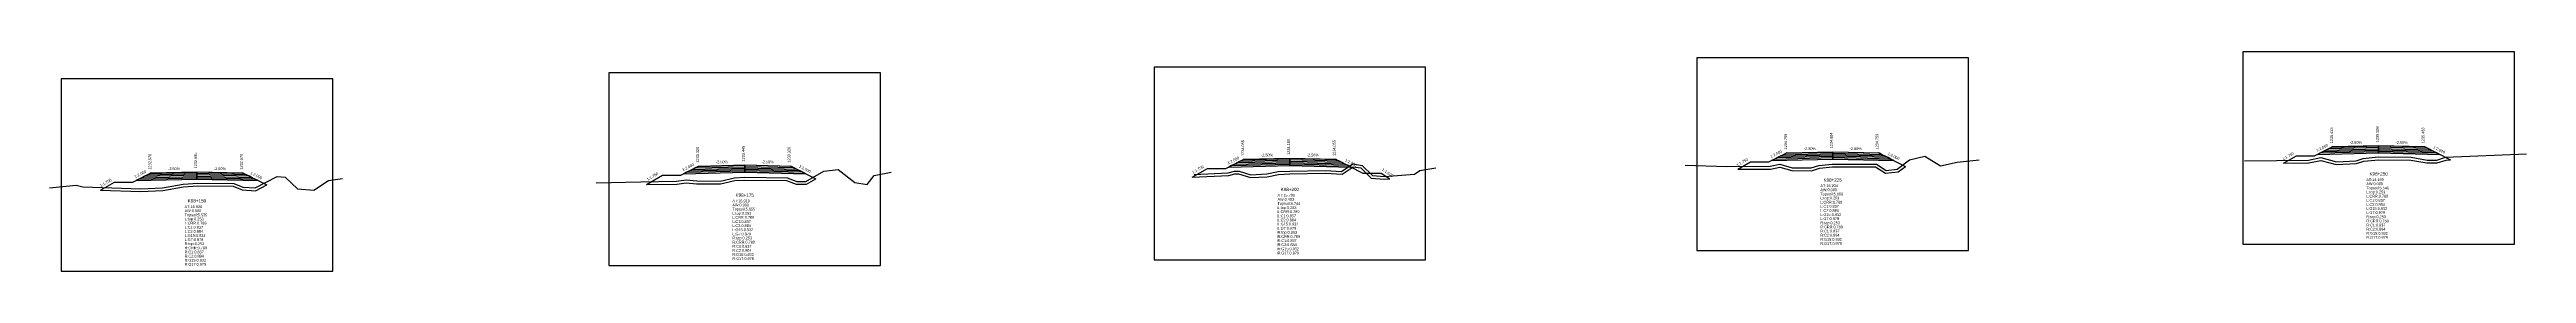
# Model space of a CAD drawing. Extents: x -7 to 78429, y 1189 to 1262.
# Drawn here: x 30285.7 to 30556.7, y 1221.8 to 1245.8 of the extents above; entities that cross this region are included whole.
import ezdxf
from ezdxf.enums import TextEntityAlignment as Align

# ---------------------------------------------------------------- set-up
doc = ezdxf.new("R2010")
doc.units = 0

msp = doc.modelspace()

# ---------------------------------------------------------------- linework, layer by layer
at = {"layer": 'A4_BORDER', "color": 7}
for points in [[(30406.546, 1223.084), (30436.246, 1223.084), (30436.246, 1244.084), (30406.546, 1244.084), (30406.546, 1223.084)], [(30465.927, 1224.125), (30495.627, 1224.125), (30495.627, 1245.125), (30465.927, 1245.125), (30465.927, 1224.125)], [(30525.654, 1224.783), (30555.354, 1224.783), (30555.354, 1245.783), (30525.654, 1245.783), (30525.654, 1224.783)], [(30286.988, 1221.843), (30316.688, 1221.843), (30316.688, 1242.843), (30286.988, 1242.843), (30286.988, 1221.843)], [(30346.91, 1222.467), (30376.61, 1222.467), (30376.61, 1243.467), (30346.91, 1243.467), (30346.91, 1222.467)]]:
    msp.add_lwpolyline(points, dxfattribs=at)
at = {"layer": 'CLEAR_GROUND', "color": 8}
for points in [[(30410.704, 1232.088), (30414.708, 1232.296), (30415.384, 1232.472), (30415.795, 1232.45), (30417.105, 1232.067), (30418.931, 1232.156), (30420.151, 1232.41), (30421.389, 1232.468), (30425.301, 1232.545), (30427.115, 1232.42), (30428.338, 1233.239), (30429.173, 1233.113), (30430.298, 1231.979), (30431.736, 1231.892), (30432.328, 1231.934)], [(30470.404, 1232.975), (30473.99, 1232.989), (30474.98, 1233.211), (30476.302, 1232.817), (30478.477, 1232.811), (30479.333, 1233.086), (30480.752, 1233.236), (30485.47, 1233.225), (30486.538, 1232.524), (30487.954, 1232.69), (30488.734, 1233.28)], [(30530.104, 1233.633), (30532.848, 1233.659), (30534.168, 1233.93), (30535.869, 1233.483), (30538.092, 1233.592), (30538.888, 1233.839), (30540.473, 1234.005), (30544.024, 1233.976), (30545.791, 1233.656), (30546.922, 1233.657), (30547.874, 1233.976), (30548.374, 1233.998)], [(30291.304, 1230.693), (30295.7, 1230.532), (30298.109, 1230.641), (30300.362, 1231.037), (30301.94, 1231.147), (30305.817, 1231.11), (30306.777, 1230.715), (30308.263, 1230.62), (30309.467, 1231.256)], [(30351.004, 1231.317), (30354.327, 1231.352), (30355.363, 1231.502), (30356.493, 1231.389), (30359.119, 1231.378), (30360.688, 1231.724), (30361.787, 1231.788), (30366.341, 1231.736), (30367.391, 1231.333), (30368.538, 1231.331), (30369.559, 1231.921)]]:
    msp.add_lwpolyline(points, dxfattribs=at)
at = {"layer": 'DESIGN_ROAD_TRIMMED', "color": 1}
for points in [[(30351.004, 1231.317), (30352.76, 1232.32), (30354.76, 1232.32), (30356.76, 1233.32), (30356.76, 1233.32), (30356.655, 1233.267), (30356.655, 1233.267), (30356.339, 1233.109), (30356.339, 1233.109), (30356.023, 1232.952), (30356.023, 1232.952), (30355.708, 1232.794), (30355.708, 1232.794), (30355.392, 1232.636), (30355.392, 1232.636), (30355.076, 1232.478), (30361.76, 1232.645), (30361.76, 1232.795), (30361.76, 1232.795), (30361.76, 1232.945), (30361.76, 1232.945), (30361.76, 1233.095), (30361.76, 1233.095), (30361.76, 1233.245), (30361.76, 1233.245), (30361.76, 1233.395), (30361.76, 1233.395), (30361.76, 1233.445), (30361.76, 1233.445), (30361.76, 1233.445), (30361.76, 1233.445), (30361.76, 1233.445), (30361.76, 1233.395), (30361.76, 1233.395), (30361.76, 1233.245), (30361.76, 1233.245), (30361.76, 1233.095), (30361.76, 1233.095), (30361.76, 1232.945), (30361.76, 1232.945), (30361.76, 1232.795), (30361.76, 1232.795), (30361.76, 1232.645), (30368.444, 1232.478), (30368.129, 1232.636), (30368.129, 1232.636), (30367.813, 1232.794), (30367.813, 1232.794), (30367.497, 1232.952), (30367.497, 1232.952), (30367.181, 1233.109), (30367.181, 1233.109), (30366.865, 1233.267), (30366.865, 1233.267), (30366.76, 1233.32), (30366.76, 1233.32), (30369.559, 1231.921)], [(30410.704, 1232.088), (30412.396, 1233.055), (30414.396, 1233.055), (30416.396, 1234.055), (30416.396, 1234.055), (30416.291, 1234.002), (30416.291, 1234.002), (30415.975, 1233.844), (30415.975, 1233.844), (30415.659, 1233.687), (30415.659, 1233.687), (30415.343, 1233.529), (30415.343, 1233.529), (30415.028, 1233.371), (30415.028, 1233.371), (30414.712, 1233.213), (30421.396, 1233.38), (30421.396, 1233.53), (30421.396, 1233.53), (30421.396, 1233.68), (30421.396, 1233.68), (30421.396, 1233.83), (30421.396, 1233.83), (30421.396, 1233.98), (30421.396, 1233.98), (30421.396, 1234.13), (30421.396, 1234.13), (30421.396, 1234.18), (30421.396, 1234.18), (30421.396, 1234.18), (30421.396, 1234.18), (30421.396, 1234.18), (30421.396, 1234.13), (30421.396, 1234.13), (30421.396, 1233.98), (30421.396, 1233.98), (30421.396, 1233.83), (30421.396, 1233.83), (30421.396, 1233.68), (30421.396, 1233.68), (30421.396, 1233.53), (30421.396, 1233.53), (30421.396, 1233.38), (30428.08, 1233.213), (30427.765, 1233.371), (30427.765, 1233.371), (30427.449, 1233.529), (30427.449, 1233.529), (30427.133, 1233.687), (30427.133, 1233.687), (30426.817, 1233.844), (30426.817, 1233.844), (30426.501, 1234.002), (30426.501, 1234.002), (30426.396, 1234.055), (30426.396, 1234.055), (30429.396, 1232.555), (30431.396, 1232.555), (30432.328, 1231.934)], [(30470.404, 1232.975), (30471.777, 1233.759), (30473.777, 1233.759), (30475.777, 1234.759), (30475.777, 1234.759), (30475.672, 1234.706), (30475.672, 1234.706), (30475.356, 1234.548), (30475.356, 1234.548), (30475.04, 1234.391), (30475.04, 1234.391), (30474.725, 1234.233), (30474.725, 1234.233), (30474.409, 1234.075), (30474.409, 1234.075), (30474.093, 1233.917), (30480.777, 1234.084), (30480.777, 1234.234), (30480.777, 1234.234), (30480.777, 1234.384), (30480.777, 1234.384), (30480.777, 1234.534), (30480.777, 1234.534), (30480.777, 1234.684), (30480.777, 1234.684), (30480.777, 1234.834), (30480.777, 1234.834), (30480.777, 1234.884), (30480.777, 1234.884), (30480.777, 1234.884), (30480.777, 1234.884), (30480.777, 1234.884), (30480.777, 1234.834), (30480.777, 1234.834), (30480.777, 1234.684), (30480.777, 1234.684), (30480.777, 1234.534), (30480.777, 1234.534), (30480.777, 1234.384), (30480.777, 1234.384), (30480.777, 1234.234), (30480.777, 1234.234), (30480.777, 1234.084), (30487.461, 1233.917), (30487.146, 1234.075), (30487.146, 1234.075), (30486.83, 1234.233), (30486.83, 1234.233), (30486.514, 1234.391), (30486.514, 1234.391), (30486.198, 1234.548), (30486.198, 1234.548), (30485.882, 1234.706), (30485.882, 1234.706), (30485.777, 1234.759), (30485.777, 1234.759), (30488.734, 1233.28)], [(30530.104, 1233.633), (30531.504, 1234.433), (30533.504, 1234.433), (30535.504, 1235.433), (30535.504, 1235.433), (30535.399, 1235.38), (30535.399, 1235.38), (30535.083, 1235.222), (30535.083, 1235.222), (30534.767, 1235.065), (30534.767, 1235.065), (30534.451, 1234.907), (30534.451, 1234.907), (30534.136, 1234.749), (30534.136, 1234.749), (30533.82, 1234.591), (30540.504, 1234.758), (30540.504, 1234.908), (30540.504, 1234.908), (30540.504, 1235.058), (30540.504, 1235.058), (30540.504, 1235.208), (30540.504, 1235.208), (30540.504, 1235.358), (30540.504, 1235.358), (30540.504, 1235.508), (30540.504, 1235.508), (30540.504, 1235.558), (30540.504, 1235.558), (30540.504, 1235.558), (30540.504, 1235.558), (30540.504, 1235.558), (30540.504, 1235.508), (30540.504, 1235.508), (30540.504, 1235.358), (30540.504, 1235.358), (30540.504, 1235.208), (30540.504, 1235.208), (30540.504, 1235.058), (30540.504, 1235.058), (30540.504, 1234.908), (30540.504, 1234.908), (30540.504, 1234.758), (30547.188, 1234.591), (30546.872, 1234.749), (30546.872, 1234.749), (30546.557, 1234.907), (30546.557, 1234.907), (30546.241, 1235.065), (30546.241, 1235.065), (30545.925, 1235.222), (30545.925, 1235.222), (30545.609, 1235.38), (30545.609, 1235.38), (30545.504, 1235.433), (30545.504, 1235.433), (30548.374, 1233.998)], [(30291.304, 1230.693), (30292.838, 1231.57), (30294.838, 1231.57), (30296.838, 1232.57), (30296.838, 1232.57), (30296.733, 1232.517), (30296.733, 1232.517), (30296.417, 1232.359), (30296.417, 1232.359), (30296.102, 1232.202), (30296.102, 1232.202), (30295.786, 1232.044), (30295.786, 1232.044), (30295.47, 1231.886), (30295.47, 1231.886), (30295.154, 1231.728), (30301.838, 1231.895), (30301.838, 1232.045), (30301.838, 1232.045), (30301.838, 1232.195), (30301.838, 1232.195), (30301.838, 1232.345), (30301.838, 1232.345), (30301.838, 1232.495), (30301.838, 1232.495), (30301.838, 1232.645), (30301.838, 1232.645), (30301.838, 1232.695), (30301.838, 1232.695), (30301.838, 1232.695), (30301.838, 1232.695), (30301.838, 1232.695), (30301.838, 1232.645), (30301.838, 1232.645), (30301.838, 1232.495), (30301.838, 1232.495), (30301.838, 1232.345), (30301.838, 1232.345), (30301.838, 1232.195), (30301.838, 1232.195), (30301.838, 1232.045), (30301.838, 1232.045), (30301.838, 1231.895), (30308.523, 1231.728), (30308.207, 1231.886), (30308.207, 1231.886), (30307.891, 1232.044), (30307.891, 1232.044), (30307.575, 1232.202), (30307.575, 1232.202), (30307.259, 1232.359), (30307.259, 1232.359), (30306.944, 1232.517), (30306.944, 1232.517), (30306.838, 1232.57), (30306.838, 1232.57), (30309.467, 1231.256)]]:
    msp.add_lwpolyline(points, dxfattribs=at)
at = {"layer": 'FINISHED_ROAD', "color": 2}
for points in [[(30352.76, 1232.32), (30354.76, 1232.32), (30356.76, 1233.32), (30356.76, 1233.32), (30361.76, 1233.445), (30366.76, 1233.32), (30366.76, 1233.32)], [(30412.396, 1233.055), (30414.396, 1233.055), (30416.396, 1234.055), (30416.396, 1234.055), (30421.396, 1234.18), (30426.396, 1234.055), (30426.396, 1234.055), (30429.396, 1232.555), (30431.396, 1232.555)], [(30471.777, 1233.759), (30473.777, 1233.759), (30475.777, 1234.759), (30475.777, 1234.759), (30480.777, 1234.884), (30485.777, 1234.759), (30485.777, 1234.759)], [(30531.504, 1234.433), (30533.504, 1234.433), (30535.504, 1235.433), (30535.504, 1235.433), (30540.504, 1235.558), (30545.504, 1235.433), (30545.504, 1235.433)], [(30292.838, 1231.57), (30294.838, 1231.57), (30296.838, 1232.57), (30296.838, 1232.57), (30301.838, 1232.695), (30306.838, 1232.57), (30306.838, 1232.57)]]:
    msp.add_lwpolyline(points, dxfattribs=at)
at = {"layer": 'LAYER_0', "color": 4}
for points in [[(30356.76, 1233.32), (30356.655, 1233.267), (30361.76, 1233.395), (30361.76, 1233.445)], [(30416.396, 1234.055), (30416.291, 1234.002), (30421.396, 1234.13), (30421.396, 1234.18)], [(30475.777, 1234.759), (30475.672, 1234.706), (30480.777, 1234.834), (30480.777, 1234.884)], [(30535.504, 1235.433), (30535.399, 1235.38), (30540.504, 1235.508), (30540.504, 1235.558)], [(30296.838, 1232.57), (30296.733, 1232.517), (30301.838, 1232.645), (30301.838, 1232.695)]]:
    msp.add_lwpolyline(points, dxfattribs=at)
at = {"layer": 'LAYER_1', "color": 4}
for points in [[(30356.655, 1233.267), (30356.339, 1233.109), (30361.76, 1233.245), (30361.76, 1233.395)], [(30416.291, 1234.002), (30415.975, 1233.844), (30421.396, 1233.98), (30421.396, 1234.13)], [(30475.672, 1234.706), (30475.356, 1234.548), (30480.777, 1234.684), (30480.777, 1234.834)], [(30535.399, 1235.38), (30535.083, 1235.222), (30540.504, 1235.358), (30540.504, 1235.508)], [(30296.733, 1232.517), (30296.417, 1232.359), (30301.838, 1232.495), (30301.838, 1232.645)]]:
    msp.add_lwpolyline(points, dxfattribs=at)
at = {"layer": 'LAYER_10', "color": 6}
for points in [[(30367.813, 1232.794), (30368.129, 1232.636), (30361.76, 1232.795), (30361.76, 1232.945)], [(30427.449, 1233.529), (30427.765, 1233.371), (30421.396, 1233.53), (30421.396, 1233.68)], [(30486.83, 1234.233), (30487.146, 1234.075), (30480.777, 1234.234), (30480.777, 1234.384)], [(30546.557, 1234.907), (30546.872, 1234.749), (30540.504, 1234.908), (30540.504, 1235.058)], [(30307.891, 1232.044), (30308.207, 1231.886), (30301.838, 1232.045), (30301.838, 1232.195)]]:
    msp.add_lwpolyline(points, dxfattribs=at)
at = {"layer": 'LAYER_11', "color": 6}
for points in [[(30427.765, 1233.371), (30428.08, 1233.213), (30421.396, 1233.38), (30421.396, 1233.53)], [(30487.146, 1234.075), (30487.461, 1233.917), (30480.777, 1234.084), (30480.777, 1234.234)], [(30546.872, 1234.749), (30547.188, 1234.591), (30540.504, 1234.758), (30540.504, 1234.908)], [(30308.207, 1231.886), (30308.523, 1231.728), (30301.838, 1231.895), (30301.838, 1232.045)], [(30368.129, 1232.636), (30368.444, 1232.478), (30361.76, 1232.645), (30361.76, 1232.795)]]:
    msp.add_lwpolyline(points, dxfattribs=at)
at = {"layer": 'LAYER_2', "color": 4}
for points in [[(30356.339, 1233.109), (30356.023, 1232.952), (30361.76, 1233.095), (30361.76, 1233.245)], [(30415.975, 1233.844), (30415.659, 1233.687), (30421.396, 1233.83), (30421.396, 1233.98)], [(30475.356, 1234.548), (30475.04, 1234.391), (30480.777, 1234.534), (30480.777, 1234.684)], [(30535.083, 1235.222), (30534.767, 1235.065), (30540.504, 1235.208), (30540.504, 1235.358)], [(30296.417, 1232.359), (30296.102, 1232.202), (30301.838, 1232.345), (30301.838, 1232.495)]]:
    msp.add_lwpolyline(points, dxfattribs=at)
at = {"layer": 'LAYER_3', "color": 4}
for points in [[(30356.023, 1232.952), (30355.708, 1232.794), (30361.76, 1232.945), (30361.76, 1233.095)], [(30415.659, 1233.687), (30415.343, 1233.529), (30421.396, 1233.68), (30421.396, 1233.83)], [(30475.04, 1234.391), (30474.725, 1234.233), (30480.777, 1234.384), (30480.777, 1234.534)], [(30534.767, 1235.065), (30534.451, 1234.907), (30540.504, 1235.058), (30540.504, 1235.208)], [(30296.102, 1232.202), (30295.786, 1232.044), (30301.838, 1232.195), (30301.838, 1232.345)]]:
    msp.add_lwpolyline(points, dxfattribs=at)
at = {"layer": 'LAYER_4', "color": 4}
for points in [[(30355.708, 1232.794), (30355.392, 1232.636), (30361.76, 1232.795), (30361.76, 1232.945)], [(30415.343, 1233.529), (30415.028, 1233.371), (30421.396, 1233.53), (30421.396, 1233.68)], [(30474.725, 1234.233), (30474.409, 1234.075), (30480.777, 1234.234), (30480.777, 1234.384)], [(30534.451, 1234.907), (30534.136, 1234.749), (30540.504, 1234.908), (30540.504, 1235.058)], [(30295.786, 1232.044), (30295.47, 1231.886), (30301.838, 1232.045), (30301.838, 1232.195)]]:
    msp.add_lwpolyline(points, dxfattribs=at)
at = {"layer": 'LAYER_5', "color": 4}
for points in [[(30415.028, 1233.371), (30414.712, 1233.213), (30421.396, 1233.38), (30421.396, 1233.53)], [(30474.409, 1234.075), (30474.093, 1233.917), (30480.777, 1234.084), (30480.777, 1234.234)], [(30534.136, 1234.749), (30533.82, 1234.591), (30540.504, 1234.758), (30540.504, 1234.908)], [(30295.47, 1231.886), (30295.154, 1231.728), (30301.838, 1231.895), (30301.838, 1232.045)], [(30355.392, 1232.636), (30355.076, 1232.478), (30361.76, 1232.645), (30361.76, 1232.795)]]:
    msp.add_lwpolyline(points, dxfattribs=at)
at = {"layer": 'LAYER_6', "color": 6}
for points in [[(30366.76, 1233.32), (30366.865, 1233.267), (30361.76, 1233.395), (30361.76, 1233.445)], [(30426.396, 1234.055), (30426.501, 1234.002), (30421.396, 1234.13), (30421.396, 1234.18)], [(30485.777, 1234.759), (30485.882, 1234.706), (30480.777, 1234.834), (30480.777, 1234.884)], [(30545.504, 1235.433), (30545.609, 1235.38), (30540.504, 1235.508), (30540.504, 1235.558)], [(30306.838, 1232.57), (30306.944, 1232.517), (30301.838, 1232.645), (30301.838, 1232.695)]]:
    msp.add_lwpolyline(points, dxfattribs=at)
at = {"layer": 'LAYER_7', "color": 6}
for points in [[(30366.865, 1233.267), (30367.181, 1233.109), (30361.76, 1233.245), (30361.76, 1233.395)], [(30426.501, 1234.002), (30426.817, 1233.844), (30421.396, 1233.98), (30421.396, 1234.13)], [(30485.882, 1234.706), (30486.198, 1234.548), (30480.777, 1234.684), (30480.777, 1234.834)], [(30545.609, 1235.38), (30545.925, 1235.222), (30540.504, 1235.358), (30540.504, 1235.508)], [(30306.944, 1232.517), (30307.259, 1232.359), (30301.838, 1232.495), (30301.838, 1232.645)]]:
    msp.add_lwpolyline(points, dxfattribs=at)
at = {"layer": 'LAYER_8', "color": 6}
for points in [[(30367.181, 1233.109), (30367.497, 1232.952), (30361.76, 1233.095), (30361.76, 1233.245)], [(30426.817, 1233.844), (30427.133, 1233.687), (30421.396, 1233.83), (30421.396, 1233.98)], [(30486.198, 1234.548), (30486.514, 1234.391), (30480.777, 1234.534), (30480.777, 1234.684)], [(30545.925, 1235.222), (30546.241, 1235.065), (30540.504, 1235.208), (30540.504, 1235.358)], [(30307.259, 1232.359), (30307.575, 1232.202), (30301.838, 1232.345), (30301.838, 1232.495)]]:
    msp.add_lwpolyline(points, dxfattribs=at)
at = {"layer": 'LAYER_9', "color": 6}
for points in [[(30367.497, 1232.952), (30367.813, 1232.794), (30361.76, 1232.945), (30361.76, 1233.095)], [(30427.133, 1233.687), (30427.449, 1233.529), (30421.396, 1233.68), (30421.396, 1233.83)], [(30486.514, 1234.391), (30486.83, 1234.233), (30480.777, 1234.384), (30480.777, 1234.534)], [(30546.241, 1235.065), (30546.557, 1234.907), (30540.504, 1235.058), (30540.504, 1235.208)], [(30307.575, 1232.202), (30307.891, 1232.044), (30301.838, 1232.195), (30301.838, 1232.345)]]:
    msp.add_lwpolyline(points, dxfattribs=at)
at = {"layer": 'NATURAL_GROUND', "color": 3}
for points in [[(30345.509, 1231.476), (30350.408, 1231.611), (30354.304, 1231.651), (30355.356, 1231.804), (30356.508, 1231.689), (30359.087, 1231.678), (30360.647, 1232.022), (30361.78, 1232.088), (30366.398, 1232.035), (30367.447, 1231.633), (30368.458, 1231.631), (30370.428, 1232.771), (30371.984, 1232.928), (30373.797, 1231.533), (30375.169, 1231.302), (30375.925, 1232.283), (30377.772, 1232.64)], [(30410.929, 1232.4), (30414.662, 1232.594), (30415.353, 1232.774), (30415.846, 1232.748), (30417.141, 1232.37), (30418.893, 1232.454), (30420.113, 1232.709), (30421.379, 1232.767), (30425.308, 1232.845), (30427.033, 1232.726), (30428.268, 1233.553), (30429.316, 1233.394), (30430.43, 1232.272), (30431.734, 1232.193), (30435.026, 1232.423), (30435.614, 1232.841), (30437.381, 1233.122)], [(30464.658, 1233.396), (30469.19, 1233.27), (30473.956, 1233.289), (30474.991, 1233.521), (30476.346, 1233.117), (30478.43, 1233.111), (30479.271, 1233.381), (30480.736, 1233.536), (30485.56, 1233.525), (30486.611, 1232.835), (30487.838, 1232.978), (30489.189, 1234.001), (30490.864, 1234.383), (30492.571, 1233.337), (30494.399, 1233.739), (30496.788, 1233.991)], [(30525.839, 1233.893), (30532.816, 1233.959), (30534.176, 1234.238), (30535.901, 1233.784), (30538.039, 1233.889), (30538.827, 1234.134), (30540.459, 1234.305), (30544.052, 1234.275), (30545.818, 1233.956), (30546.873, 1233.957), (30547.819, 1234.274), (30556.673, 1234.662)], [(30285.714, 1230.957), (30288.609, 1231.24), (30289.352, 1231.065), (30295.698, 1230.832), (30298.076, 1230.94), (30300.325, 1231.335), (30301.931, 1231.447), (30305.877, 1231.41), (30306.845, 1231.012), (30308.197, 1230.925), (30310.597, 1232.191), (30311.487, 1232.111), (30312.831, 1230.825), (30314.619, 1230.676), (30316.238, 1231.737), (30317.752, 1231.946)]]:
    msp.add_lwpolyline(points, dxfattribs=at)
at = {"layer": 'STRUCTURE_LEFT', "color": 4}
for points in [[(30356.76, 1233.32), (30356.655, 1233.267), (30356.655, 1233.267), (30356.339, 1233.109), (30356.339, 1233.109), (30356.023, 1232.952), (30356.023, 1232.952), (30355.708, 1232.794), (30355.708, 1232.794), (30355.392, 1232.636), (30355.392, 1232.636), (30355.076, 1232.478), (30361.76, 1232.645), (30361.76, 1232.795), (30361.76, 1232.795), (30361.76, 1232.945), (30361.76, 1232.945), (30361.76, 1233.095), (30361.76, 1233.095), (30361.76, 1233.245), (30361.76, 1233.245), (30361.76, 1233.395), (30361.76, 1233.395), (30361.76, 1233.445), (30361.76, 1233.445)], [(30416.396, 1234.055), (30416.291, 1234.002), (30416.291, 1234.002), (30415.975, 1233.844), (30415.975, 1233.844), (30415.659, 1233.687), (30415.659, 1233.687), (30415.343, 1233.529), (30415.343, 1233.529), (30415.028, 1233.371), (30415.028, 1233.371), (30414.712, 1233.213), (30421.396, 1233.38), (30421.396, 1233.53), (30421.396, 1233.53), (30421.396, 1233.68), (30421.396, 1233.68), (30421.396, 1233.83), (30421.396, 1233.83), (30421.396, 1233.98), (30421.396, 1233.98), (30421.396, 1234.13), (30421.396, 1234.13), (30421.396, 1234.18), (30421.396, 1234.18)], [(30475.777, 1234.759), (30475.672, 1234.706), (30475.672, 1234.706), (30475.356, 1234.548), (30475.356, 1234.548), (30475.04, 1234.391), (30475.04, 1234.391), (30474.725, 1234.233), (30474.725, 1234.233), (30474.409, 1234.075), (30474.409, 1234.075), (30474.093, 1233.917), (30480.777, 1234.084), (30480.777, 1234.234), (30480.777, 1234.234), (30480.777, 1234.384), (30480.777, 1234.384), (30480.777, 1234.534), (30480.777, 1234.534), (30480.777, 1234.684), (30480.777, 1234.684), (30480.777, 1234.834), (30480.777, 1234.834), (30480.777, 1234.884), (30480.777, 1234.884)], [(30535.504, 1235.433), (30535.399, 1235.38), (30535.399, 1235.38), (30535.083, 1235.222), (30535.083, 1235.222), (30534.767, 1235.065), (30534.767, 1235.065), (30534.451, 1234.907), (30534.451, 1234.907), (30534.136, 1234.749), (30534.136, 1234.749), (30533.82, 1234.591), (30540.504, 1234.758), (30540.504, 1234.908), (30540.504, 1234.908), (30540.504, 1235.058), (30540.504, 1235.058), (30540.504, 1235.208), (30540.504, 1235.208), (30540.504, 1235.358), (30540.504, 1235.358), (30540.504, 1235.508), (30540.504, 1235.508), (30540.504, 1235.558), (30540.504, 1235.558)], [(30296.838, 1232.57), (30296.733, 1232.517), (30296.733, 1232.517), (30296.417, 1232.359), (30296.417, 1232.359), (30296.102, 1232.202), (30296.102, 1232.202), (30295.786, 1232.044), (30295.786, 1232.044), (30295.47, 1231.886), (30295.47, 1231.886), (30295.154, 1231.728), (30301.838, 1231.895), (30301.838, 1232.045), (30301.838, 1232.045), (30301.838, 1232.195), (30301.838, 1232.195), (30301.838, 1232.345), (30301.838, 1232.345), (30301.838, 1232.495), (30301.838, 1232.495), (30301.838, 1232.645), (30301.838, 1232.645), (30301.838, 1232.695), (30301.838, 1232.695)]]:
    msp.add_lwpolyline(points, dxfattribs=at)
at = {"layer": 'STRUCTURE_RIGHT', "color": 6}
for points in [[(30361.76, 1233.445), (30361.76, 1233.445), (30361.76, 1233.395), (30361.76, 1233.395), (30361.76, 1233.245), (30361.76, 1233.245), (30361.76, 1233.095), (30361.76, 1233.095), (30361.76, 1232.945), (30361.76, 1232.945), (30361.76, 1232.795), (30361.76, 1232.795), (30361.76, 1232.645), (30368.444, 1232.478), (30368.129, 1232.636), (30368.129, 1232.636), (30367.813, 1232.794), (30367.813, 1232.794), (30367.497, 1232.952), (30367.497, 1232.952), (30367.181, 1233.109), (30367.181, 1233.109), (30366.865, 1233.267), (30366.865, 1233.267), (30366.76, 1233.32)], [(30421.396, 1234.18), (30421.396, 1234.18), (30421.396, 1234.13), (30421.396, 1234.13), (30421.396, 1233.98), (30421.396, 1233.98), (30421.396, 1233.83), (30421.396, 1233.83), (30421.396, 1233.68), (30421.396, 1233.68), (30421.396, 1233.53), (30421.396, 1233.53), (30421.396, 1233.38), (30428.08, 1233.213), (30427.765, 1233.371), (30427.765, 1233.371), (30427.449, 1233.529), (30427.449, 1233.529), (30427.133, 1233.687), (30427.133, 1233.687), (30426.817, 1233.844), (30426.817, 1233.844), (30426.501, 1234.002), (30426.501, 1234.002), (30426.396, 1234.055)], [(30480.777, 1234.884), (30480.777, 1234.884), (30480.777, 1234.834), (30480.777, 1234.834), (30480.777, 1234.684), (30480.777, 1234.684), (30480.777, 1234.534), (30480.777, 1234.534), (30480.777, 1234.384), (30480.777, 1234.384), (30480.777, 1234.234), (30480.777, 1234.234), (30480.777, 1234.084), (30487.461, 1233.917), (30487.146, 1234.075), (30487.146, 1234.075), (30486.83, 1234.233), (30486.83, 1234.233), (30486.514, 1234.391), (30486.514, 1234.391), (30486.198, 1234.548), (30486.198, 1234.548), (30485.882, 1234.706), (30485.882, 1234.706), (30485.777, 1234.759)], [(30540.504, 1235.558), (30540.504, 1235.558), (30540.504, 1235.508), (30540.504, 1235.508), (30540.504, 1235.358), (30540.504, 1235.358), (30540.504, 1235.208), (30540.504, 1235.208), (30540.504, 1235.058), (30540.504, 1235.058), (30540.504, 1234.908), (30540.504, 1234.908), (30540.504, 1234.758), (30547.188, 1234.591), (30546.872, 1234.749), (30546.872, 1234.749), (30546.557, 1234.907), (30546.557, 1234.907), (30546.241, 1235.065), (30546.241, 1235.065), (30545.925, 1235.222), (30545.925, 1235.222), (30545.609, 1235.38), (30545.609, 1235.38), (30545.504, 1235.433)], [(30301.838, 1232.695), (30301.838, 1232.695), (30301.838, 1232.645), (30301.838, 1232.645), (30301.838, 1232.495), (30301.838, 1232.495), (30301.838, 1232.345), (30301.838, 1232.345), (30301.838, 1232.195), (30301.838, 1232.195), (30301.838, 1232.045), (30301.838, 1232.045), (30301.838, 1231.895), (30308.523, 1231.728), (30308.207, 1231.886), (30308.207, 1231.886), (30307.891, 1232.044), (30307.891, 1232.044), (30307.575, 1232.202), (30307.575, 1232.202), (30307.259, 1232.359), (30307.259, 1232.359), (30306.944, 1232.517), (30306.944, 1232.517), (30306.838, 1232.57)]]:
    msp.add_lwpolyline(points, dxfattribs=at)

# ---------------------------------------------------------------- texts
at = {"layer": 'INFO_TEXT'}
for s, p in [('AT:15.700', (30420.046, 1229.984)), ('AT:16.204', (30479.427, 1231.025)), ('AW:0.000', (30479.427, 1230.575)), ('Topsoil:5.668', (30479.427, 1230.125)), ('AT:14.490', (30539.154, 1231.683)), ('AW:0.000', (30539.154, 1231.233)), ('Topsoil:5.546', (30539.154, 1230.783)), ('L:top:0.253', (30539.154, 1230.333)), ('L:CRR:0.789', (30539.154, 1229.883)), ('AT:15.928', (30300.488, 1228.743)), ('AW:0.000', (30300.488, 1228.293)), ('Topsoil:5.535', (30300.488, 1227.843)), ('L:top:0.253', (30300.488, 1227.393)), ('AT:16.919', (30360.41, 1229.367)), ('AW:0.000', (30360.41, 1228.917)), ('Topsoil:5.655', (30360.41, 1228.467)), ('L:top:0.253', (30360.41, 1228.017)), ('L:CRR:0.789', (30360.41, 1227.567)), ('AW:0.403', (30420.046, 1229.534)), ('Topsoil:6.744', (30420.046, 1229.084)), ('L:top:0.253', (30420.046, 1228.634)), ('L:CRR:0.789', (30420.046, 1228.184)), ('L:C1:0.837', (30420.046, 1227.734)), ('L:C2:0.884', (30420.046, 1227.284)), ('L:top:0.253', (30479.427, 1229.675)), ('L:CRR:0.789', (30479.427, 1229.225)), ('L:C1:0.837', (30479.427, 1228.775)), ('L:C2:0.884', (30479.427, 1228.325)), ('L:G15:0.932', (30479.427, 1227.875)), ('L:G7:0.979', (30479.427, 1227.425)), ('L:C1:0.837', (30539.154, 1229.433)), ('L:C2:0.884', (30539.154, 1228.983)), ('L:G15:0.932', (30539.154, 1228.533)), ('L:G7:0.979', (30539.154, 1228.083)), ('R:top:0.253', (30539.154, 1227.633)), ('R:CRR:0.789', (30539.154, 1227.183)), ('L:CRR:0.789', (30300.488, 1226.943)), ('L:C1:0.837', (30300.488, 1226.493)), ('L:C2:0.884', (30300.488, 1226.043)), ('L:G15:0.932', (30300.488, 1225.593)), ('L:G7:0.979', (30300.488, 1225.143)), ('R:top:0.253', (30300.488, 1224.693)), ('L:C1:0.837', (30360.41, 1227.117)), ('L:C2:0.884', (30360.41, 1226.667)), ('L:G15:0.932', (30360.41, 1226.217)), ('L:G7:0.979', (30360.41, 1225.767)), ('R:top:0.253', (30360.41, 1225.317)), ('R:CRR:0.789', (30360.41, 1224.867)), ('L:G15:0.932', (30420.046, 1226.834)), ('L:G7:0.979', (30420.046, 1226.384)), ('R:top:0.253', (30420.046, 1225.934)), ('R:CRR:0.789', (30420.046, 1225.484)), ('R:C1:0.837', (30420.046, 1225.034)), ('R:C2:0.884', (30420.046, 1224.584)), ('R:top:0.253', (30479.427, 1226.975)), ('R:CRR:0.789', (30479.427, 1226.525)), ('R:C1:0.837', (30479.427, 1226.075)), ('R:C2:0.884', (30479.427, 1225.625)), ('R:G15:0.932', (30479.427, 1225.175)), ('R:G17:0.979', (30479.427, 1224.725)), ('R:C1:0.837', (30539.154, 1226.733)), ('R:C2:0.884', (30539.154, 1226.283)), ('R:G15:0.932', (30539.154, 1225.833)), ('R:G17:0.979', (30539.154, 1225.383)), ('R:CRR:0.789', (30300.488, 1224.243)), ('R:C1:0.837', (30300.488, 1223.793)), ('R:C2:0.884', (30300.488, 1223.343)), ('R:G15:0.932', (30300.488, 1222.893)), ('R:G17:0.979', (30300.488, 1222.443)), ('R:C1:0.837', (30360.41, 1224.417)), ('R:C2:0.884', (30360.41, 1223.967)), ('R:G15:0.932', (30360.41, 1223.517)), ('R:G17:0.979', (30360.41, 1223.067)), ('R:G15:0.932', (30420.046, 1224.134)), ('R:G17:0.979', (30420.046, 1223.684))]:
    msp.add_text(s, height=0.3, dxfattribs=at).set_placement(p)
at = {"layer": 'LEFT_TEXT_H'}
for s, p in [('1234.055', (30416.396, 1234.415)), ('1234.759', (30475.777, 1235.119)), ('1235.433', (30535.504, 1235.793)), ('1232.570', (30296.838, 1232.93)), ('1233.320', (30356.76, 1233.68))]:
    msp.add_text(s, height=0.3, rotation=90, dxfattribs=at).set_placement(p)
at = {"layer": 'POINT_TEXT_H'}
for s, p in [('1234.180', (30421.396, 1234.54)), ('1234.884', (30480.777, 1235.244)), ('1235.558', (30540.504, 1235.918)), ('1232.695', (30301.838, 1233.055)), ('1233.445', (30361.76, 1233.805))]:
    msp.add_text(s, height=0.3, rotation=90, dxfattribs=at).set_placement(p)
at = {"layer": 'RIGHT_TEXT_H'}
for s, p in [('1234.055', (30426.396, 1234.415)), ('1234.759', (30485.777, 1235.119)), ('1235.433', (30545.504, 1235.793)), ('1232.570', (30306.838, 1232.93)), ('1233.320', (30366.76, 1233.68))]:
    msp.add_text(s, height=0.3, rotation=90, dxfattribs=at).set_placement(p)
at = {"layer": 'SLOPE_left'}
for s, rotation, p in [('1:2.000', 26.565, (30534.423, 1235.094)), ('1:2.000', 26.565, (30355.68, 1232.981)), ('1:1.750', 29.745, (30411.461, 1232.728)), ('1:2.000', 26.565, (30415.316, 1233.716)), ('1:1.750', 29.745, (30471.002, 1233.523)), ('1:2.000', 26.565, (30474.697, 1234.42)), ('1:1.750', 29.745, (30530.715, 1234.189)), ('1:1.750', 29.745, (30291.982, 1231.288)), ('1:2.000', 26.565, (30295.758, 1232.231)), ('1:1.750', 29.745, (30351.793, 1231.975))]:
    msp.add_text(s, height=0.3, rotation=rotation, dxfattribs=at).set_placement(p, align=Align.BOTTOM_CENTER)
at = {"layer": 'SLOPE_right'}
for s, rotation, p in [('1:2.000', -26.565, (30368.24, 1232.781)), ('1:2.000', -26.565, (30427.977, 1233.466)), ('1:1.500', -33.69, (30431.962, 1232.394)), ('1:2.000', -26.565, (30487.336, 1234.181)), ('1:2.000', -26.565, (30547.02, 1234.876)), ('1:2.000', -26.565, (30308.233, 1232.074))]:
    msp.add_text(s, height=0.3, rotation=rotation, dxfattribs=at).set_placement(p, align=Align.BOTTOM_CENTER)
at = {"layer": 'SLOPE_TEXT'}
for p in [(30538.004, 1235.736), (30543.004, 1235.736), (30299.338, 1232.872), (30304.338, 1232.872), (30359.26, 1233.622), (30364.26, 1233.622), (30418.896, 1234.358), (30423.896, 1234.358), (30478.277, 1235.062), (30483.277, 1235.062)]:
    msp.add_text('-2.50%', height=0.3, dxfattribs=at).set_placement(p, align=Align.CENTER)
at = {"layer": 'STATION_TITLE'}
for s, p in [('K98+175', (30361.76, 1229.967)), ('K98+200', (30421.396, 1230.584)), ('K98+225', (30480.777, 1231.625)), ('K98+250', (30540.504, 1232.283)), ('K98+150', (30301.838, 1229.343))]:
    msp.add_text(s, height=0.36, dxfattribs=at).set_placement(p, align=Align.CENTER)

doc.saveas('drawing.dxf')
